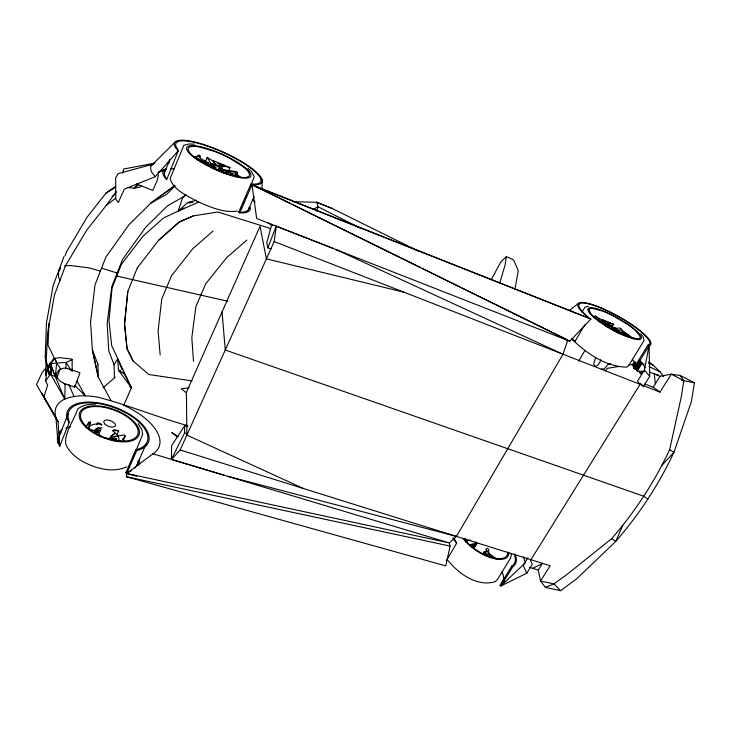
<?xml version="1.0" encoding="UTF-8"?>
<svg xmlns="http://www.w3.org/2000/svg" width="731" height="731" viewBox="0 0 731 731"><rect width="100%" height="100%" fill="white"/><g stroke="black" fill="none" stroke-linecap="round" stroke-linejoin="round"><path stroke-width="1.1" d="M72.141 371.129L72.159 359.707L71.583 359.031L59.531 357.66L54.386 358.473L51.069 362.293L51.161 375.122L64.776 399.08A55.136 26.444 20.6 0 0 55.922 417.547L58.014 442.849L59.686 446.157L69.107 422.692L68.677 419.658A42.023 20.148 20.6 0 1 120.03 409.972A42.023 20.148 20.6 0 1 135.82 449.784L136.697 450.543L126.737 473.505L126.39 476.722L445.809 565.922L450.077 546.075L449.401 542.95L456.455 536.417L562.998 354.243L567.823 339.997L422.673 268.633M262.036 188.9L262.182 179.789M187.712 425.68C157.412 417.145 128.153 405.102 97.762 397.107C86.788 395.434 75.284 394.868 64.776 399.08L65.141 383.967L59.467 380.714L56.534 376.502C55.739 370.928 62.08 366.971 67.014 368.442L79.789 372.618L79.853 373.285L74.699 387.083L63.935 383.62M48.337 364.924L45.441 375.195L47.588 333.29L54.469 294.986L65.498 265.682L86.633 230.292L106.077 205.649L115.708 192.454L115.863 191.394L115.726 199.106L118.303 202.514L124.307 189.165L155.31 176.655L178.273 150.76L177.277 148.676A46.51 11.193 24.2 0 1 227.332 154.342A46.51 11.193 24.2 0 1 250.943 184.011L569.814 341.24L590.922 319.008L251.976 184.715A47.99 11.55 24.2 0 0 227.588 154.095A47.99 11.55 24.2 0 0 175.924 148.229L178.273 150.76L166.686 179.625L164.402 177.021A47.497 12.637 23.9 0 1 165.827 169.035L158.508 171.831M48.95 323.212L48.054 345.242L56.689 363.024L60.774 369.146M65.781 368.26L66.119 362.475L72.159 359.707M71.044 370.489L66.119 362.475L56.689 363.024L55.309 376.575L64.776 399.08M127.843 291.34L124.572 323.924L127.075 348.532L132.996 360.895L148.795 374.519L192.098 380.906M74.644 386.37L74.699 387.083M45.578 381.079L46.948 370.663L48.228 371.805L49.498 375.478L45.578 381.079L47.652 385.118L43.805 397.07L58.069 421.696L59.686 446.157L59.302 443.05A41.64 20.815 20.2 0 1 58.827 437.138L68.12 413.883M225.239 475.552L171.401 459.461L180.155 449.967L274.207 241.568L276.245 226.199L333.098 248.339M514.871 289.513L518.306 270.744L513.61 259.907L506.373 256.654L505.075 265.033L499.62 283.546M649.338 372.006L660.093 376.273L671.332 374.181L680.214 375.515L683.796 380.714L681.338 396.631L669.651 449.611C654.665 481.839 634.947 511.828 611.655 538.656L567.293 574.237L553.952 583.895L545.427 587.34L540.501 581.044L538.29 570.07L542.329 563.647L532.652 568.325M680.214 375.515L694.45 382.77L691.389 401.63L673.9 452.398C658.823 484.653 639.031 514.642 615.666 541.488L576.686 578.797L560.586 590.703L545.427 587.34M511.316 554.208L510.722 557.854L497.756 578.989L495.252 581.684C477.434 587.121 458.876 574.009 448.185 560.622M640.1 384.332L637.533 381.162L644.422 370.069L649.046 345.809A41.704 8.863 29.3 0 0 608.393 311.132A41.704 8.863 29.3 0 0 585.367 315.079L588.839 317.857L586.271 315.353A40.415 8.589 29.3 0 1 608.567 311.507A40.415 8.589 29.3 0 1 647.958 345.123L649.046 345.809L649.704 376.328L643.207 386.726L640.594 383.537L530.487 560.394L532.332 564.295L526.768 573.205L500.973 585.924L500.059 585.202A36.651 16.411 32.1 0 0 502.014 571.87M489.752 557.607L489.596 554.189L486.517 549.895M199.508 157.256L199.965 155.328L198.412 155.036L195.314 157.686M484.406 555.213L483.611 554.482M271.886 224.207L266.797 242.665L267.857 247.864L271.055 248.915M122.543 173.183L123.713 169.016L155.118 163.05M101.938 427.763A11.075 5.382 20.5 0 0 94.811 430.723L89.63 429.115L88.826 427.69A17.571 8.544 20.5 0 1 102.038 424.391M60.061 369.054L56.716 378.375M88.643 428.147L90.58 422.098L89.027 422.207L85.536 426.931M135.82 449.784L125.878 472.747L126.737 473.505L449.401 542.95L152.943 453.814A55.136 26.444 20.6 0 0 123.722 405.257L131.425 387.759L111.706 345.681L109.001 320.818L112.081 287.886L121.52 264.11L142.883 236.341L163.589 217.902L178.2 211.113L182.668 197.58L185.793 194.483M57.073 377.479L57.429 376.447M57.356 376.767L51.161 375.122L48.027 369.192L50.028 363.59L54.386 358.473L56.278 361.032M316.523 210.985L318.076 206.8L316.706 202.277L292.957 201.683M218.176 169.802L217.262 170.14L221.42 171.173A5.647 1.389 24.1 0 0 222.699 170.698L222.754 170.551M64.017 256.471L53.189 285.392L46.437 323.23L45.194 357.797L48.228 371.805M59.312 271.1L60.454 268.058M65.068 255.74L66.612 251.628L87.135 217.116L106.013 193.103L115.653 186.295M118.303 440.948L118.97 439.194L118.687 437.147L117.472 434.963L112.665 430.733M600.882 359.771C599.831 362.412 598.168 366.395 594.824 366.304L593.682 363.819L595.564 357.806M267.857 247.864L276.227 226.135M51.161 375.122L50.786 365.281L48.027 369.192L50.348 363.225L55.309 376.575L50.786 365.281L50.777 363.636L54.386 358.473M164.256 173.32L169.747 159.586M137.419 267.619L127.761 291.541L124.498 324.116L126.993 348.714L132.996 360.895M194.291 157.795L194.638 156.946L200.157 156.379L200.285 158.261L208.691 163.068L208.097 164.484M87.793 425.223L89.027 422.207M88.935 426.109L90.58 422.098M96.775 424.793L97.598 422.792L99.434 423.24L101.609 425.287M205.164 162.328L207.193 157.421L214.293 161.825M94.811 430.723L94.454 431.592A11.066 5.391 20.5 0 1 98.055 428.731L100.321 428.549M195.25 158.28L206.809 164.091L207.156 163.241L208.691 163.068M211.88 166.494L208.81 164.877L209.057 164.274L212.858 165.361L211.158 163.561L211.533 164.831A5.647 1.389 24.1 0 0 210.912 164.822M218.67 165.444L223.96 166.695L224.545 165.307L213.452 160.774L213.114 161.606L214.887 164.512M212.694 166.924L212.949 166.312L211.204 167.436L214.201 168.285M214.777 166.202L216.477 165.078L218.176 166.878C226.902 171.145 219.976 166.101 221.667 168.541M216.23 165.681L216.477 165.078M220.579 169.418L220.323 170.021L222.06 171.849L222.315 171.237L220.579 169.418L224.344 170.487L224.088 171.091L222.699 170.698M225.577 171.072L227.122 172.434L235.126 174.307L240.727 177.496L234.688 172.224L225.577 171.072L226.217 173.576M227.122 172.434L226.519 173.841L234.532 175.705L236.396 176.774M116.997 434.854L118.669 430.879L113.899 429.499M228.776 170.515L230.009 167.6L217.326 163.132M123.557 440.062L125.257 436.087L124.215 434.982L117.517 435.923M236.405 175.449L237.648 172.525L236.387 171.566L222.123 169.528M250.221 207.175A47.497 12.637 23.9 0 1 239.75 212.904L238.726 212.2L250.943 184.011M130.913 462.385L134.961 453.046M135.856 450.963L142.664 434.369L141.823 429.59L138.15 423.669M240.49 209.532L241.806 206.489M242.683 204.47L243.999 201.427M244.885 199.399L246.201 196.356M250.596 186.222L254.269 176.728L251.738 172.023L247.9 168.157M239.75 212.904L251.976 184.715L289.796 203.309M47.88 368.543L50.028 363.59M136.578 465.903L146.438 443.297M248.302 209.843L254.114 196.538M622.803 525.333L615.666 541.488L611.655 538.656M109.211 438.947L110.545 439.377L109.266 439.148M48.027 369.192L50.777 363.636L56.689 363.024M184.559 425.945L184.605 432.88L171.401 459.36L171.602 445.645L184.559 425.945L187.885 426.529M60.161 268.021L58.571 271.009L58.581 277.067L59.951 280.412M491.214 279.735L501.046 261.561L506.373 256.654M114.411 377.699L114.091 364.833L117.636 358.665L122.168 369.859M581.986 312.201L584.818 307.34L588.345 306.188M446.248 560.905L456.711 543.078L454.874 539.944A36.952 15.844 31.9 0 1 453.522 537.897M571.578 338.663L574.968 341.496L584.791 324.747M602.773 323.595L597.903 320.735M594.276 317.61L595.235 315.984L603.194 320.781L601.631 320.141L602.033 319.456L610.549 322.938L609.864 324.089L607.79 323.769M578.596 361.132L584.955 350.405M605.871 324.281L605.579 324.783L606.483 325.505A4.907 1.069 29.3 0 0 606.511 326.382L605.624 326.172L605.917 325.67L608.338 326.254L605.871 324.281L609.316 326.081L609.014 326.583M608.969 325.597L609.261 325.094L611.719 327.059L614.095 327.634L614.15 328.621L617.594 330.421L616.407 330.704M611.719 327.059L611.418 327.561L612.925 327.917A4.907 1.06 29.3 0 0 612.075 327.406M612.231 326.684L613.665 324.272L604.181 321.073M611.518 329.544L611.82 329.041L614.314 331.052M614.095 327.634L613.821 328.493M617.695 331.837L614.241 330.028L613.939 330.522L617.393 332.34L617.695 331.837L615.2 329.845L617.594 330.421M618.079 332.066L618.179 332.815L622.867 333.51L628.112 336.443L628.815 335.282L621.249 329.745L616.736 330.576L618.892 330.33M618.179 332.815L618.883 331.655L623.57 332.349L628.815 335.282M628.112 336.443L627.966 335.648L633.165 338.681M634.746 361.379L632.37 365.244L637.222 371.101L644.861 371.366M635.129 361.836L633.357 364.714L635.02 366.724L634.59 366.551L635.778 364.605M633.96 365.436L635.742 362.549M634.563 366.158L633.987 365.82L635.769 362.923M634.124 365.984L635.312 364.056M500.059 585.202L511.965 565.867A36.952 15.844 31.9 0 0 514.149 554.007M649.046 345.809L634.764 368.963L633.695 368.278L647.958 345.123M636.984 364.367L638.172 362.43M637.121 364.531L638.912 361.617M523.387 556.766L525.306 562.806L500.973 585.924L512.897 566.589A38.131 16.356 31.9 0 0 515.044 554.144M639.534 362.329L635.933 368.168L639.397 362.165M638.775 361.461L641.087 363.746L637.45 369.639L637.012 369.466L636.399 368.735L640.009 362.878M637.012 369.466L640.648 363.563L638.793 361.434M637.222 371.101L642.11 363.197L639.972 360.758M642.485 371.558L640.886 374.126L639.232 372.143L641.087 372.874M527.91 557.762L523.177 565.383L526.768 573.205M644.833 384.022L653.176 387.284L660.093 376.273M274.207 241.568L660.002 392.09L671.332 374.181L683.796 380.714L694.45 382.77M137.337 267.82L158.728 240.133L179.314 221.877L193.468 215.837L217.911 212.027L268.697 227.935L270.443 229.26M45.532 368.378L42.023 372.709L36.55 384.67L58.069 421.696M138.04 183.673L134.212 188.214L127.916 187.492M125.257 436.087L122.442 439.358L124.873 441.433M605.213 370.873L607.443 368.296L618.7 366.542M141.43 185.372L139.95 187.063L134.212 188.214L138.479 184.833M661.994 465.254L673.9 452.398L669.651 449.611M175.038 185.921L166.385 194.574L151.025 202.935L128.93 224.782L105.831 257.175L95.012 284.898L90.571 322.106L92.362 349.911L98.329 377.26L110.874 400.35M115.708 192.454L115.662 177.797L118.239 173.576L152.752 164.256L175.696 141.531M486.462 555.944L485.594 555.167M103.044 387.841L115.233 377.187M198.695 202.067L178.2 211.113L187.739 202.496L196.575 200.203M158.453 174.81L157.156 180.575L152.797 190.398L136.368 183.965M488.646 556.657L487.65 555.944L488.317 556.638M158.645 240.335L179.232 222.087L193.468 215.837M213.041 231.005L192.71 248.842L171.529 275.706L161.761 299.089L158.088 330.924L160.162 354.974M246.859 240.088L226.784 257.522L205.749 283.756L195.881 306.591L191.824 337.695L193.477 361.187M112.154 196.52L115.58 193.816M106.077 205.649L115.562 198.174M569.239 310.511L578.084 303.712M136.624 476.283L126.737 473.505L152.943 453.814M174.791 185.674L151.025 202.935L173.996 186.195M237.648 172.525L235.437 174.015L237.191 175.193M186.259 195.195L167.5 205.822L145.606 227.359L122.653 259.277L111.806 286.598L107.165 323.294L108.727 350.716L114.091 364.833M106.013 193.103L114.438 187.922M178.2 211.113L184.038 207.969M313.115 209.258L318.076 206.8L359.88 227.935M610.431 363.526L607.799 364.678L604.226 369.027L601.851 368.817M150.294 165.718L153.364 164.475M157.85 172.708L166.138 169.364M485.558 549.182L487.559 548.378L488.765 549.438L488.628 553.075L496.34 558.977M476.283 545.088A9.741 4.24 32 0 0 472.528 544.595L471.203 544.97A9.741 4.24 32 0 0 470.371 545.737M126.81 466.798C111.569 473.615 93.833 468.041 80.163 460.027C74.096 455.916 68.285 450.78 65.662 443.735C64.748 431.509 73.941 420.663 77.541 409.305C82.347 404.709 89.301 404.152 95.606 404.115M220.47 168.459L221.922 167.938M111.98 439.669L113.214 440.226L112.172 440.226M237.401 211.067C223.412 213.269 209.797 206.727 197.215 201.445C187.328 195.652 173.832 190.581 170.067 178.666L183.856 145.295L188.964 143.961L194.373 144.199M628.834 364.97L633.329 364.266M189.201 387.768L181.297 388.81L186.661 392.967M206.809 164.091L208.07 163.945L209.861 164.968M99.032 435.53L100.138 436.032M100.586 430.998L99.471 430.404L100.512 430.413M613.519 328.457L619.998 328.045L621.432 329.023L621.962 330.631M64.511 265.837L69.993 265.527L89.155 267.875L100.394 271.11M192.765 202.478L187.739 202.496L189.777 203.145M118.477 441.104L121.648 441.122M615.685 331.664L616.352 331.673M112.437 430.486L118.669 430.879M94.454 430.906L98.712 431.208L94.299 430.641M474.967 543.078L477.188 543.343M227.423 171.748L230.466 172.132M120.533 370.59L118.495 370.306L117.636 358.665M620.793 332.98L622.794 333.272L627.673 336.123M610.549 322.938L607.434 322.453L610.54 326.108L610.102 325.935M167.308 162.465L169.565 162.839M219.108 170.725L218.88 170.222M681.639 380.312L683.796 380.714M227.597 301.199L116.777 276.053L117.198 273.01L101.764 268.268M613.665 324.272L609.672 323.422L609.864 324.089M126.39 476.722L450.077 546.075M221.877 171.41A6.862 1.7 24.1 0 1 222.151 171.995L226.464 173M224.545 165.307L219.254 164.046L219.574 166.906L219.008 166.677M611.82 329.041L609.407 328.475L609.371 327.479M608.594 326.419L609.617 327.123L608.558 326.291M95.414 433.282C97.515 433.446 94.007 431.701 95.085 433.136M403.896 292.162L266.395 258.865L260.026 226.299L186.423 392.282L186.862 435.091L303.721 488.628M115.196 440.528L115.991 441.131M227.688 476.292L456.455 536.417M223.585 165.882L230.009 167.6M220.186 165.599L223.96 166.695M65.141 383.967L65.945 384.186M228.264 174.206L238.772 176.829A25.238 6.086 24.3 0 0 240.883 177.222M211.286 166.312L210.756 166.257L211.725 166.924M211.451 166.832L214.302 167.637M208.81 164.877L210.208 165.279M658.293 375.113L654.245 373.952L655.378 383.775M529.491 567.347L538.29 570.07M180.155 449.967L550.178 565.739L540.501 581.044L553.952 583.895L560.586 590.703M616.909 330.184L616.023 329.535L618.883 331.655M214.594 168.468L213.863 168.34L214.247 168.751M218.925 170.679L217.939 170.058M184.605 432.88L187.794 434.077M252.835 185.427L590.922 319.008M635.796 368.004L636.372 368.342M332.532 208.627L316.706 202.277L332.532 208.627L418.287 251.108M218.14 166.321L216.413 165.617L213.452 160.774M221.383 170.844L222.297 171.054L221.904 170.652M214.439 168.843L215.27 168.852M611.418 327.442L611.82 327.378M335.684 249.353L562.998 354.243M639.186 360.091A52.541 12.363 29.5 0 1 642.11 363.197L644.112 364.166M649.119 366.587L660.13 371.905L663.419 376.483M648.406 362.978L653.532 365.463L660.13 371.905M291.843 204.314L420.627 267.628M194.638 156.946L207.156 163.241M617.503 332.678L619.449 333.656M222.151 171.995L224.115 172.991M605.917 325.67L608.512 327.022M607.086 326.063L606.383 325.898L607.105 326.428M615.95 331.088L616.598 331.189M221.283 168.879L224.344 170.487M209.057 164.274L212.949 166.312M211.158 163.561L215.024 165.59M222.315 171.237L218.432 169.199L216.961 169.738L215.252 167.902M218.989 170.232L222.06 171.849M215.015 169.19L212.127 167.536M471.787 544.741L475.296 546.532L472.062 544.677M97.963 427.982L101.243 429.481M569.814 341.24L256.682 218.505L251.976 184.715M624.959 333.162L626.778 334.314M628.596 335.456L633.156 338.325M267.793 222.717L272.508 225.724M131.425 387.759L124.407 374.162L118.495 370.306L131.425 387.759L129.716 386.361M489.012 554.975L493.407 557.881M178.19 436.709L171.785 432.478L177.003 436.791M647.803 499.008L643.682 496.203L225.258 350.021L222.05 311.945M609.316 324.993L608.311 324.628L609.435 325.085M653.176 387.284L660.002 392.09M511.965 565.867L512.897 566.589M648.982 361.836L653.532 365.463M614.899 330.348L616.471 331.6M602.033 319.456L608.119 325.131L607.708 325.816L601.631 320.141M595.235 315.984L605.761 325.889M74.8 385.401L85.189 395.736L77.029 381.07M572.492 338.919L574.968 341.496M572.209 339.394C586.673 353.448 606.008 366.925 626.796 367.108L628.587 365.719L644.057 340.491L643.143 336.827L640.895 333.683M155.31 176.655L152.459 173.329A60.399 16.073 23.9 0 1 152.752 164.256M456.711 543.078L453.96 539.825A38.131 16.356 31.9 0 1 452.763 538.016M644.422 370.069L649.704 376.328M636.235 368.177L637.45 369.639M83.261 393.004L85.189 395.736M642.11 363.197L645.254 367.73M465.254 538.729L467.036 541.552M207.193 157.421L211.478 164.694M55.922 417.547L41.685 392.976L43.805 397.07M123.036 371.695L124.407 374.162M69.107 422.692L67.38 419.439A43.357 20.788 20.6 0 1 120.377 409.47A43.357 20.788 20.6 0 1 136.697 450.543M210.153 165.425L210.245 165.635A5.647 1.389 24.1 0 0 211.752 167.253M166.686 179.625L165.754 177.432A46.035 12.244 23.9 0 1 165.727 170.451M68.942 384.543L73.932 396.394M475.653 541.79L476.713 544.376A9.741 4.24 32 0 0 470.526 546.121M46.446 361.425L49.498 375.478M614.241 330.028L614.287 330.668M609.261 325.094L609.316 326.081M71.994 368.954L72.086 371.165M252.396 199.654A60.399 16.073 23.9 0 1 255.119 202.158M249.024 207.851A46.035 12.244 23.9 0 1 238.726 212.2M170.917 168.87A46.035 12.244 23.9 0 1 174.17 168.797M635.257 367.264A40.05 9.421 29.5 0 1 633.695 368.278M632.361 359.369A40.05 9.421 29.5 0 1 635.641 366.533M636.692 365.189A41.32 9.722 29.5 0 1 634.764 368.963M224.207 172.717A25.393 6.14 24.2 0 1 208.033 165.526L194.903 157.311A25.375 6.104 24.1 0 1 188.543 150.431L187.977 149.042L188.991 147.178L190.517 146.748A25.192 6.022 24.1 0 1 199.965 147.132L214.192 151.335A25.037 5.967 24.2 0 1 229.507 158.198L242.116 165.992A25.055 6.003 24.3 0 1 248.814 172.79L249.563 174.225L249.006 176.262L247.708 176.801A25.238 6.086 24.3 0 1 241.851 177.359M221.804 169.245A5.638 1.389 24.1 0 1 222.48 169.967M616.653 331.07A4.907 1.069 29.4 0 1 616.681 331.472M630.625 337.996A30.474 6.46 29.3 0 1 588.053 310.602A30.474 6.46 29.3 0 1 624.375 321.96A30.474 6.46 29.3 0 1 631.557 338.289M607.342 327.287A4.907 1.069 29.3 0 1 606.894 326.839M607.278 325.459A4.907 1.06 29.3 0 1 608.229 325.688M128.894 472.866A42.965 21.482 20.2 0 1 126.737 473.505M58.014 442.849A42.965 21.482 20.2 0 1 57.539 436.754M58.626 433.529A42.965 21.482 20.2 0 1 62.089 429.499M139.283 459.15A42.965 21.482 20.2 0 1 138.305 465.446M504.564 579.802A37.82 16.932 32.1 0 1 500.973 585.924M138.132 460.731A41.64 20.815 20.2 0 1 134.815 468.105M131.626 470.49A41.64 20.815 20.2 0 1 125.878 472.747M59.421 435.009A41.64 20.815 20.2 0 1 61.112 432.149M65.918 428.393A41.64 20.815 20.2 0 1 70.697 426.593M110.701 435.804A6.195 3.015 20.5 0 1 104.551 437.915M101.646 436.581A6.195 3.015 20.5 0 1 100.028 431.729M508.73 552.572A27.879 11.897 31.8 0 1 491.141 557.817A27.879 11.897 31.8 0 1 463.043 538.272M507.707 552.097A26.709 11.394 31.8 0 1 490.848 557.104A26.709 11.394 31.8 0 1 463.947 538.4M473.807 548.561A5.455 2.376 32 0 1 474.419 547.492M483.392 552.992A5.455 2.376 32 0 1 482.798 554.071M465.885 542A15.461 6.725 32 0 1 470.673 540.182M589.159 310.136L590.831 313.727L592.503 315.417A21.994 4.688 29.3 0 0 601.951 323.011L614.99 330.823A22.058 4.697 29.3 0 0 627.92 336.607L637.067 338.745A21.976 4.66 29.4 0 0 639.972 336.735L639.826 335.739L636.071 331.234A21.829 4.605 29.3 0 0 626.604 323.815L614.104 316.377A21.766 4.587 29.2 0 0 601.732 310.794L592.603 308.491A21.848 4.633 29.2 0 0 589.159 310.136M116.668 439.02L111.167 438.445L116.622 439.093M114.493 433.794L111.761 435.667L114.493 433.821M475.598 545.518L474.529 544.942L475.598 545.518M474.008 547.007L472.93 546.432L474.008 547.007M471.769 546.313L470.7 545.737L471.769 546.313M487.12 551.677L486.06 551.092L487.12 551.677M485.969 552.243L484.909 551.658L485.969 552.243M484.817 552.81L483.748 552.225L484.817 552.81M222.854 169.711L221.347 169.044L222.854 169.711M220.013 169.382L218.496 168.715L220.013 169.382M219.556 166.302L218.057 165.626L219.556 166.302M215.919 167.719L214.402 167.043L215.919 167.719M215.618 164.694L214.11 164.027L215.618 164.694M212.812 165.626L211.296 164.959L212.812 165.626M212.776 164.365L211.268 163.698L212.776 164.365M98.137 432.807L96.821 432.304L98.137 432.807M97.963 429.929L96.62 429.508L97.963 429.929M117.115 436.553L115.79 436.133L117.115 436.553M114.977 436.937L113.652 436.508L114.977 436.937M112.83 437.321L111.505 436.882L112.83 437.321M488.08 554.253L484.324 554.034L488.016 554.29M615.986 330.439L614.753 329.699L615.986 330.439M615.858 328.575L614.643 327.844L615.858 328.575M612.852 329.16L611.628 328.42L612.852 329.16M612.587 326.519L611.363 325.788L612.587 326.519M608.274 325.487L607.013 324.783L608.274 325.487M97.917 364.23L92.362 349.911L98.329 377.26L97.917 364.23M197.516 159.888A35.061 8.416 24.2 0 0 250.313 176.893A35.061 8.416 24.2 0 0 208.499 148.896A35.061 8.416 24.2 0 0 197.516 159.888M87.318 428.494A31.707 15.123 20.7 0 0 138.168 436.608A31.707 15.123 20.7 0 0 102.495 406.418A31.707 15.123 20.7 0 0 87.318 428.494M88.25 428.256A30.382 14.483 20.7 0 0 136.98 436.06A30.382 14.483 20.7 0 0 102.843 407.13A30.382 14.483 20.7 0 0 88.25 428.256M105.237 424.391A6.223 2.97 20.7 0 0 115.27 426.109A6.223 2.97 20.7 0 0 108.426 420.151A6.223 2.97 20.7 0 0 105.237 424.391"/></g></svg>
